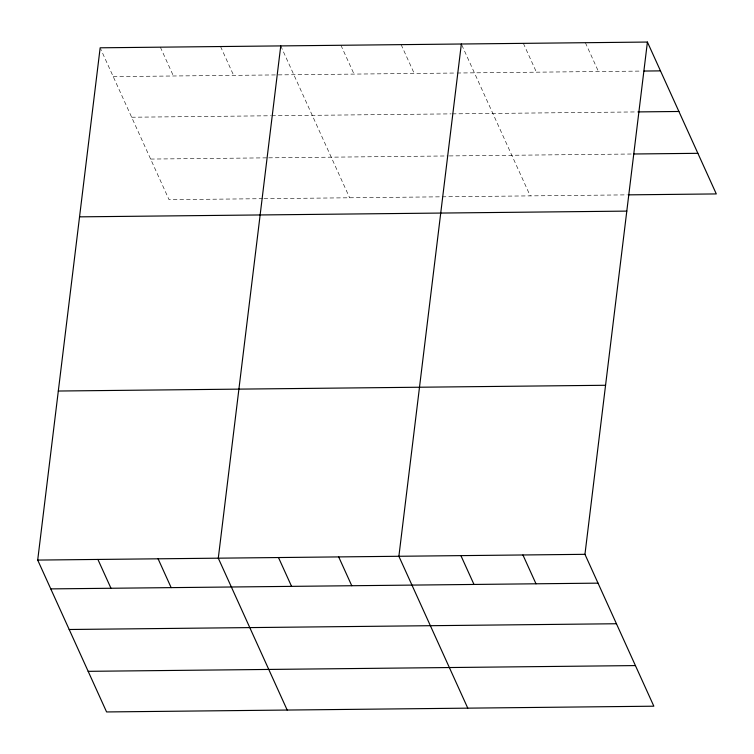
<?xml version="1.0" encoding="UTF-8"?>
<svg xmlns="http://www.w3.org/2000/svg" width="754" height="754" viewBox="0 0 754 754"><rect width="100%" height="100%" fill="white"/><g stroke="black" fill="none" stroke-linecap="round" stroke-linejoin="round"><path stroke-width="0.57" stroke-dasharray="3.77 2.83" d="M113.232 76.625L455.897 73.025M457.056 73.015L641.758 71.074M131.648 117.228L270.573 115.767M271.723 115.758L451.165 113.873M452.315 113.863L636.772 111.922M150.63 159.066L267.547 157.84M268.707 157.831L448.14 155.946M449.299 155.927L632.352 154.005M262.816 198.688L169.047 199.678L100.64 48.869M263.975 198.679L627.366 194.862M585.387 42.714L598.459 71.526M523.37 43.364L536.433 72.177M461.825 45.08L530.232 195.88M401.147 44.646L414.219 73.458M340.949 45.278L354.022 74.09M280.752 45.909L349.639 197.774M220.554 46.541L233.627 75.353M160.357 47.172L173.429 75.994"/><path stroke-width="1.13" d="M647.413 42.054L584.953 554.322L653.841 706.196L106.587 711.946L37.7 560.071L100.159 47.804L647.413 42.054L716.3 193.929L628.534 194.852M280.752 45.909L218.292 558.177L287.18 710.042M461.344 44.015L398.885 556.282L467.772 708.147M644.095 71.046L660.485 70.876M637.941 111.912L678.902 111.479M633.52 153.995L697.884 153.316M79.547 216.85L626.8 211.111M58.312 391.024L605.566 385.275M37.7 560.071L584.953 554.322M50.772 588.893L598.026 583.144M69.189 629.496L616.442 623.746M88.171 671.333L635.424 665.584M522.927 554.982L536 583.794M460.911 555.632L473.983 584.444M338.687 556.914L351.76 585.726M278.49 557.545L291.562 586.358M158.095 558.808L171.167 587.63M97.897 559.44L110.97 588.261"/></g></svg>
